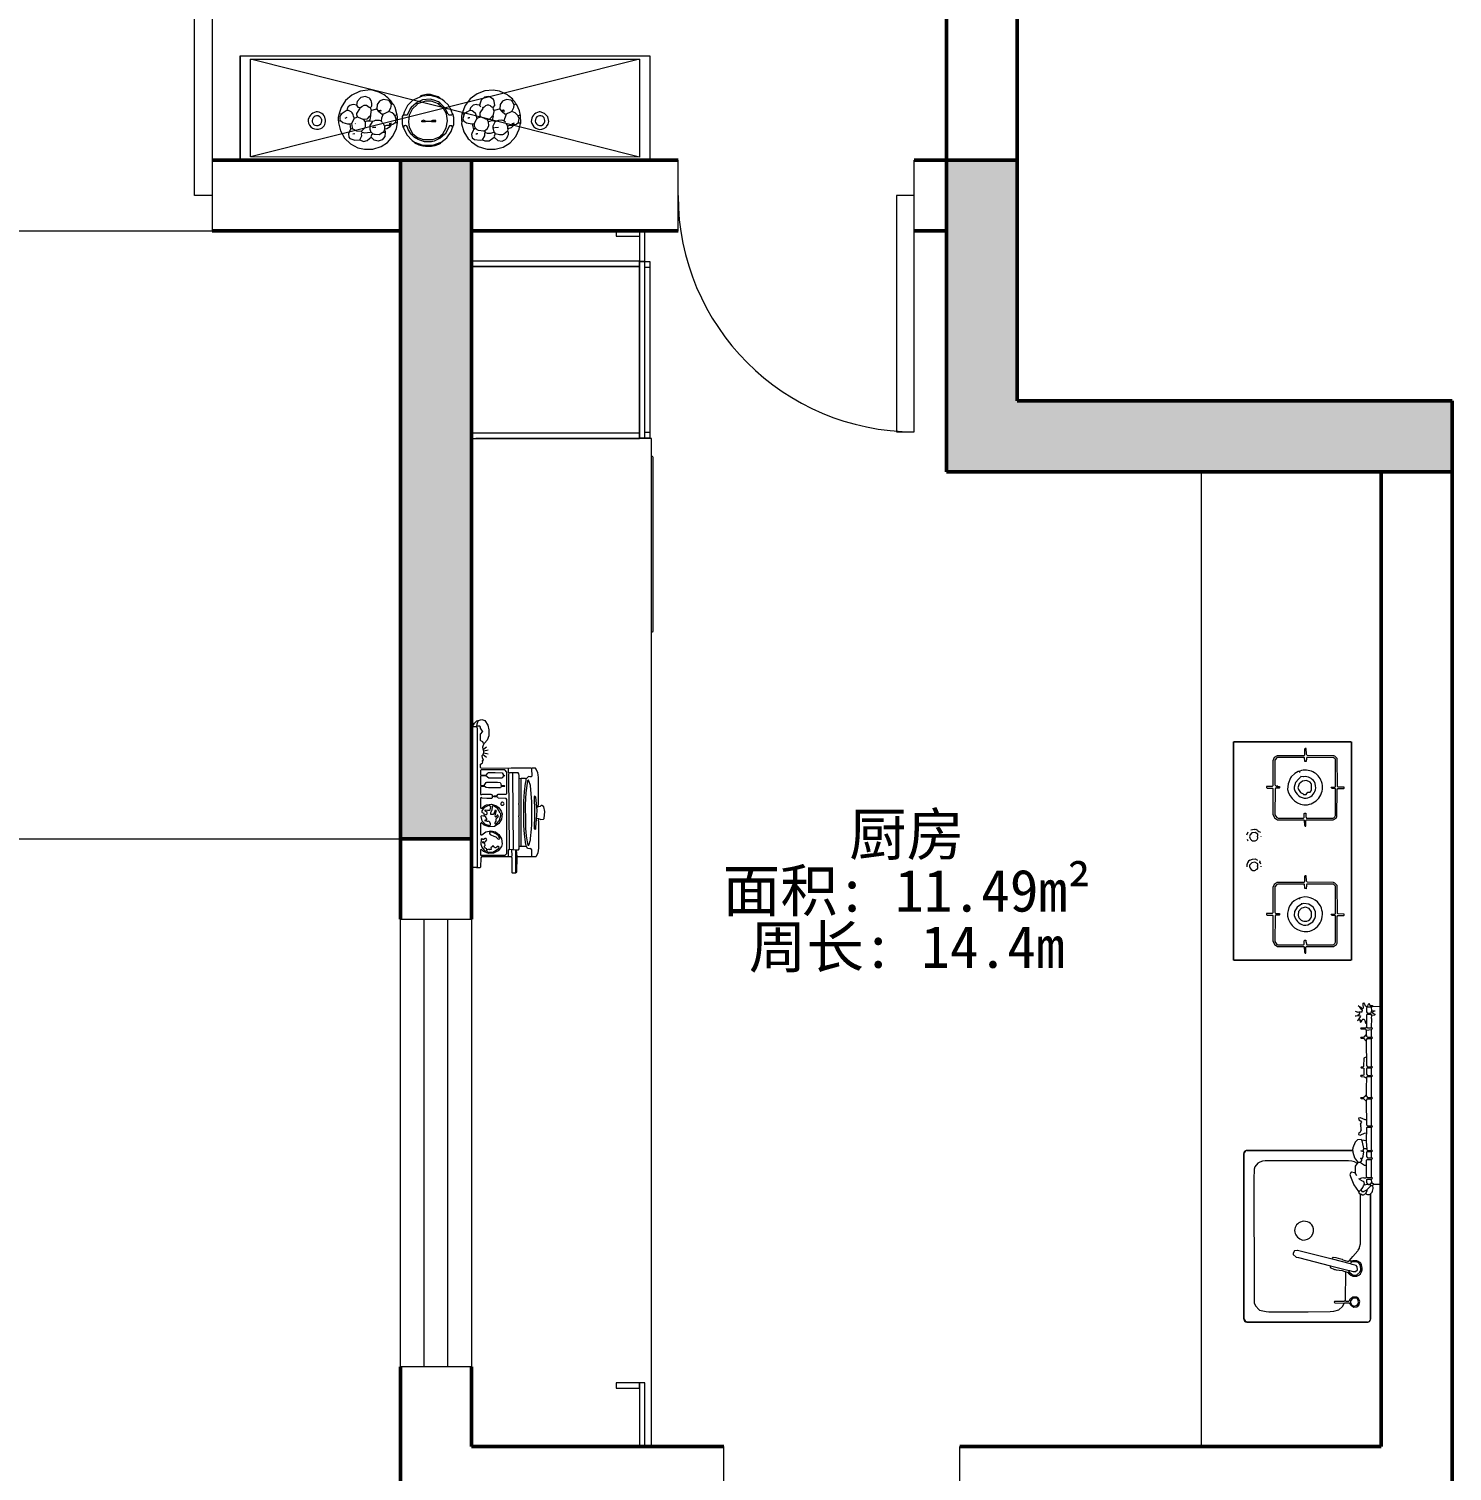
# Model space of a CAD drawing. Header units: millimetres. Extents: x 0 to 37800, y -37845 to -6163.
# Drawn here: x 21469 to 26292, y -31893 to -27007 of the extents above; entities that cross this region are included whole.
import ezdxf

# ---------------------------------------------------------------- set-up
doc = ezdxf.new("R2010")
doc.units = ezdxf.units.MM
doc.layers.get('0').update_dxf_attribs({"lineweight": 13})
for name, color, linetype, lineweight in [('BS-承重墙柱', 7, 'Continuous', 50), ('BS-非承重墙', 7, 'Continuous', 50), ('DS-定制五金', 2, 'Continuous', 13), ('DS-定制台面', 7, 'Continuous', 13), ('DS-定制柜体', 4, 'Continuous', 13), ('DS-定制柜门', 30, 'Continuous', 13), ('DS-活动家具', 4, 'Continuous', 13), ('DS-电器', 4, 'Continuous', 13), ('DS-门窗', 7, 'Continuous', 13), ('SH-文字标注', 2, 'Continuous', 13)]:
    doc.layers.add(name, color=color, linetype=linetype, lineweight=lineweight)
doc.styles.add('T_20_SimSun', font='', dxfattribs={"height": 178.571429})
doc.styles.get('T_20_SimSun').set_extended_font_data('SimSun')

# ---------------------------------------------------------------- blocks, each defined once
blk = doc.blocks.new('ARCHITECTURE_5a4c32e7952858a01887b74cb2ca0c8b_e5103680e34b4a39b375d9e4f5c3e317')
at = {"color": 8, "linetype": 'Continuous', "ltscale": 2}
blk.add_line((2859.2, -9483.2), (5930.3, -9483.2), dxfattribs=at)
blk = doc.blocks.new('ARCHITECTURE_fefefaa7ce6a8e5e530d966b959ce653_fce81f21a64b4aae9bd38bb45a847f5b')
at = {"color": 8, "linetype": 'Continuous', "ltscale": 2}
blk.add_line((5930.3, -9483.2), (5930.3, -7424.2), dxfattribs=at)
blk = doc.blocks.new('ARCHITECTURE_a55f705a756446045fc6c508dacda255_3809ea9f96374d3aa6e8ec40e298cb36')
at = {"color": 8, "linetype": 'Continuous', "ltscale": 2}
blk.add_line((5930.3, -7424.2), (2859.2, -7424.2), dxfattribs=at)
blk = doc.blocks.new('LEGEND_a47503b25fe2ddda7423464f90a7eff4_50c83b04176a406bb19fda2c028bee69')
at = {"color": 4, "linetype": 'Continuous', "ltscale": 2}
for p, q in [((482, 425), (48, 425)), ((48, 425), (48, 425)), ((482.4, 425), (482, 425))]:
    blk.add_line(p, q, dxfattribs=at)
blk = doc.blocks.new('LEGEND_c79a016374df565c6418f7e56706ce1d_8caa108b11e847beb8d346fb00496bea')
at = {"layer": 'DS-电器', "color": 143, "linetype": 'Continuous', "ltscale": 2}
for p, q in [((21, 25.8), (21, 22)), ((21, 22), (23, 20)), ((23, 20), (612, 20)), ((612, 20), (613.9, 21.2)), ((613.9, 21.2), (615, 22)), ((615, 22), (616, 23)), ((616, 23), (616, 25.8))]:
    blk.add_line(p, q, dxfattribs=at)
blk = doc.blocks.new('LEGEND_fc0f0b3e4699c9e443d03967a7052d8a_e56f754f1d7346feb9973a9c54f73c37')
at = {"layer": 'DS-活动家具', "color": 143, "linetype": 'Continuous', "ltscale": 2}
for p, q in [((29.2, 516), (624.2, 516)), ((29.2, 21), (29.2, 516)), ((624.2, 516), (624.2, 21)), ((624.2, 21), (624.2, 516)), ((44.2, 501), (609.2, 501)), ((44.2, 36), (44.2, 501)), ((44.2, 501), (609.2, 36)), ((44.2, 36), (609.2, 501)), ((609.2, 501), (609.2, 36)), ((624.2, 21), (29.2, 21)), ((609.2, 36), (44.2, 36))]:
    blk.add_line(p, q, dxfattribs=at)
blk = doc.blocks.new('LEGEND_0d24b11b490cd11dc4dd3ee3581b7c75_409a0c2f151b4e88ba899a8ef06aa0d8')
at = {"color": 4, "linetype": 'Continuous', "ltscale": 2, "flags": 128}
for points in [[(756, 20), (759, 21), (760, 22), (760, 416), (758, 418), (23, 418), (21, 416), (21, 22), (24, 20.5), (756, 20)], [(176, 132), (177.5, 134), (178, 152), (179, 153), (266, 153.5), (277.9, 158.7), (284.5, 169), (285, 258), (286, 259), (303, 259.5), (306.4, 262.4), (306, 264), (288, 264.5), (285, 266), (284.5, 357), (279.2, 366.5), (274.1, 369.3), (182, 370.5), (179, 372), (179, 393), (178, 394), (174, 394), (174, 373), (172, 371), (78, 369.5), (69.6, 361.8), (68.5, 359), (67.5, 269), (63, 266.5), (44, 266), (44, 262), (46, 260), (66, 260), (68, 258), (68.5, 168), (74.7, 157.7), (85, 153.5), (170, 153), (172, 151), (172, 132), (176, 132)], [(606, 132), (607.5, 134), (608, 152), (609, 153), (695, 153.5), (706.9, 158.5), (713.5, 169), (714, 258), (715, 259), (733, 259.5), (736.4, 262.4), (736, 264), (717, 264.5), (714, 266), (713.5, 358), (706.9, 367.2), (702, 369.5), (612, 370.5), (609, 372), (609, 393), (608, 394), (604, 394), (603.5, 373), (601.9, 371.3), (600.1, 370.7), (507, 369.5), (498.9, 362.2), (497.5, 358), (496.5, 269), (492, 266.5), (474, 266), (474, 262), (476, 260), (495, 260), (497, 258), (497.5, 168), (503.9, 157.7), (514, 153.5), (600, 153), (602, 151), (602, 132), (606, 132)], [(279, 171), (279, 257), (277, 259), (264, 259), (262, 261), (262, 264), (274, 264.5), (279, 267), (279, 356), (278, 359), (275, 362), (270, 364), (180, 364), (179, 363), (178.5, 352), (174.4, 349.8), (174, 350), (174, 362), (172, 364), (81, 364), (79.1, 362.8), (74, 357), (74, 357), (74, 268), (77, 266.5), (88, 266), (87.5, 261.2), (85, 260.5), (75, 260), (74, 259), (74, 169), (76, 165), (81.9, 160.8), (83, 160), (167, 160), (171.9, 165.3), (172, 168), (172, 176), (177, 176), (178, 175), (178, 162), (181, 160.5), (268, 160), (276.9, 166.4), (279, 171)], [(708, 170), (708, 257), (706, 259), (694, 259), (692, 261), (692, 264), (696.9, 264.4), (708, 268), (708, 356), (707, 359), (704, 362), (699, 364), (610, 364), (609, 363), (608.5, 352), (604.4, 349.8), (604, 350), (604, 362), (602, 364), (510, 364), (503, 357.1), (503, 357), (503, 268), (506, 266.5), (518, 266), (517.5, 261.2), (515, 260.5), (504, 260), (503, 259), (503, 170), (505, 165), (510.9, 160.8), (512, 160), (597, 160), (599.9, 161.3), (601.5, 163), (602, 176), (607, 176), (608, 175), (608, 162), (611, 160.5), (697, 160), (706.4, 166.9), (708, 170)], [(612, 297), (595, 297), (580.1, 288.8), (570.5, 274.8), (568.3, 257.9), (570, 250)], [(120.2, 244.1), (121, 243), (121.8, 238.9), (128, 227), (140, 215), (143.2, 213.2), (163.2, 204.4), (182, 203)], [(139, 258), (140, 257), (139, 248), (140.9, 246.8), (146, 241), (158.6, 229.5), (175, 224.9), (180, 225)], [(179, 238), (181.9, 239.3), (192.6, 245.9), (197, 255), (199, 257), (199, 266), (196.1, 268.2), (192, 271), (191, 273), (191, 275), (192, 276), (192, 279), (187.1, 282.2), (183, 284), (166, 284), (162.1, 281.8), (158, 279), (152.1, 266.4), (154, 252.6), (163, 242), (176.3, 237.9), (179, 238)], [(567, 250), (570, 250), (580.1, 235.4), (595.5, 226.6), (609, 225)], [(612, 284), (596, 284), (585.1, 276.1), (580.5, 263.6), (583.7, 250.6), (584.8, 248.9), (595.2, 239.9), (608, 238)], [(121, 243), (125, 243)], [(550, 242), (551, 243), (554, 243)], [(169, 168), (172, 168)], [(319, 79), (317, 90), (318, 91), (317, 96), (317.7, 97.1), (320, 101), (322, 103), (324, 106)], [(326, 105), (324, 106), (327, 111)], [(347.1, 102.3), (346, 103), (340, 101), (339, 102), (334, 102), (327.8, 93), (329.2, 82.2), (337.4, 75), (342, 74)], [(341, 113), (343, 113)], [(421, 76), (418.4, 84.1), (417, 94), (421, 101)], [(424, 110), (425, 109), (428, 109), (434, 112)], [(428, 107), (428, 109)], [(449, 102), (444, 102), (443, 101), (441, 101), (440, 102), (434, 102), (428.2, 92.6), (430, 81.8), (438.6, 74.8), (443, 74)], [(442, 113), (444, 113)], [(336, 65), (326, 70)]]:
    blk.add_lwpolyline(points, dxfattribs=at)
at = {"color": 4, "linetype": 'Continuous', "ltscale": 2}
for centre, radius, start, end in [((174.6, 262.9), 57.6, 108.97, 199.0325), ((177.6, 260.9), 38.7, 123.8791, 184.3078), ((175, 260.7), 59.7, 8.9633, 108.6356), ((176.1, 252), 45.7, 80.0861, 116.1741), ((173.3, 259.2), 39.3, 9.9946, 74.1838), ((603.6, 263), 57.5, 125.5583, 201.4157), ((604.1, 260.6), 59.8, 10.0077, 124.6563), ((603.8, 260.5), 37.4, 354.5768, 77.3075), ((170.4, 265.5), 41.6, 283.3685, 0.6883), ((172.2, 264.3), 62, 279.0625, 5.306), ((602.4, 263.4), 26, 282.4162, 10.2037), ((598.2, 267.8), 44.1, 284.1287, 345.8713), ((601.2, 264.4), 62.1, 279.0485, 6.1407), ((605.1, 261.1), 23.9, 16.7186, 73.2814), ((605.2, 261.1), 58.4, 199.1106, 275.7043), ((343.1, 89.3), 13.6, 341.5651, 72.8821), ((431.4, 79.7), 28.4, 25.6094, 51.7102), ((336.6, 95.3), 22, 284.2942, 332.0203), ((347.1, 83.9), 17.3, 282.8578, 300.7451), ((441.3, 88.9), 24.1, 212.4727, 276.4074), ((439, 91.5), 18, 282.7978, 1.4522)]:
    blk.add_arc(centre, radius, start, end, dxfattribs=at)
blk = doc.blocks.new('LEGEND_0dbbd8ccd1398a7ab55e947548582b63_9f254a7d08eb479c8327f83d516a2393')
at = {"layer": 'DS-活动家具', "color": 143, "linetype": 'Continuous', "ltscale": 2, "flags": 128}
for points in [[(75, 131), (75, 141), (75, 233), (71, 235.5), (40, 236), (38, 238), (38, 249), (39, 250), (39, 262), (40, 263), (82, 264), (95, 264), (96, 263), (351, 263), (352, 264), (365, 264), (366, 263), (418, 263), (424.4, 264.1), (426, 263), (435, 264), (438, 263), (482, 263), (483, 264), (512, 264), (520.9, 259.8), (526, 257), (533.8, 248.2), (535, 244), (538.6, 232.1), (535.7, 222.1), (519.6, 211.1), (504.1, 207.6), (483.5, 208.4), (469.1, 214.2), (459, 223.2), (458, 225), (445, 230), (439.7, 228.4), (439, 226)], [(39, 250), (42, 247), (510, 247), (511.9, 248.2), (514, 250)], [(435, 264), (435, 267)], [(458, 225), (458.2, 225.9), (460.1, 227.6), (462.9, 228.4), (467, 234.8), (467, 235), (468, 236), (489, 236), (498.2, 228.6), (500, 230), (509.2, 236), (512.9, 236.4), (516, 239), (516, 248), (515, 249), (514, 250), (514, 263)], [(535, 244), (523.1, 249.3), (516.6, 250.1), (515, 249)], [(369, 154), (369, 234), (367, 236), (352, 236), (351, 235), (351, 217), (358, 212), (360, 209), (359.5, 187), (358.5, 163), (353.2, 159.8), (352, 160), (349, 154), (348, 155), (348, 159), (341, 163), (341, 208), (348, 218), (348, 234), (346, 236), (317, 236), (316, 235), (316, 224), (318.9, 221.8), (325.9, 216.7), (326.6, 215), (327.1, 178.7), (326, 170), (318.8, 166.7), (317, 167), (316, 166), (315.5, 156), (314, 154), (313, 155), (313, 165), (311, 167), (310, 167), (308, 169), (308, 209), (309.4, 216.9), (313, 223), (313, 234), (311, 236), (286, 236), (285, 235), (285, 232), (287, 230), (287, 201), (285.8, 199.1), (284, 197), (274, 197), (272, 199), (272.5, 215), (273, 231), (274, 232), (275, 234), (273, 236), (240, 236), (239, 235), (239, 232), (247.2, 223.1), (250.8, 215.9), (252.9, 198.8), (247.2, 182.4), (241, 175), (236, 171), (228.9, 166.3), (220, 163), (202.4, 164.9), (187.4, 174.3), (177.9, 189.2), (175.9, 206.8), (181.7, 223.6), (190, 233), (190, 234), (188, 236), (150, 236), (149, 235), (149, 232), (159.7, 218.5), (163.2, 201.6), (158.8, 185), (150, 174), (135.7, 164.9), (118.8, 163.4), (109.9, 165.8), (95.5, 176.2), (87.1, 191.8), (86.3, 209.5), (93.3, 225.8), (100, 233), (100, 234), (98, 236), (81, 236), (80, 235), (80, 153), (86, 147), (269, 147), (272.5, 150), (273.5, 176), (275, 178), (277.5, 181), (278, 191), (280, 191), (281, 190), (281, 181), (286.2, 176.1), (286.5, 175), (287, 149), (289, 147), (347, 147), (348, 147.5), (361, 147), (369, 154)], [(91, 211), (91, 195), (92.4, 191.1), (92.8, 189.9), (103.1, 175.9), (107, 173), (110.6, 177), (108, 181), (105, 184), (105, 187), (107, 189), (109.1, 190.8), (112, 193), (112, 195), (110.2, 196.2), (105, 201), (100, 200), (98.5, 204.9), (101, 207), (98, 214)], [(104, 220), (105, 221), (108, 223), (111, 223), (113, 221), (119.8, 222), (122, 228), (126, 228), (127, 227), (124.9, 221.7), (127.8, 218.8), (132, 215), (137, 217.1), (137, 221), (133.8, 225.9), (133, 227), (134, 229), (136.8, 231.9), (135, 234), (117.7, 235.2), (107.9, 232.2), (97.1, 223.6), (95.4, 220.9), (95, 215), (101.6, 215.4), (104, 220)], [(149, 201), (145.2, 190.9), (142, 184), (135, 177), (135.7, 171.9), (138, 171)], [(186, 203), (191.9, 204.4), (195.6, 207.8), (194, 211), (194, 214), (195, 215), (196, 216), (195, 221), (199, 221), (200, 220), (200, 215), (204, 215), (206, 217), (208.9, 218.3), (213.9, 223.4), (214, 224), (212, 226), (213, 233), (211, 235), (196.2, 231.4), (185.3, 220.9), (181, 206.4), (181, 205), (183, 203), (186, 203)], [(218, 180), (217, 179), (212.6, 176.1), (209.9, 177.8), (209.1, 178.2), (202, 184), (199, 184), (198, 183), (191.8, 186.8), (190, 188), (187, 188), (186, 187), (186, 183), (198.6, 171.9), (214.9, 167.7), (220, 168), (222.9, 169.3), (238, 178.5), (247, 192), (247, 195), (245, 197), (232, 197.5), (223, 202), (219, 202), (218.9, 193), (221, 190), (234, 186), (232, 184), (230, 183), (227.1, 184.3), (214.1, 187.4), (211, 187), (210, 186), (210, 183), (212, 181), (215.1, 180.2), (217, 179)], [(230, 232), (226, 232), (225, 231), (224, 226), (217, 224), (217.6, 219.9), (218, 216), (220, 214), (225, 214), (229.1, 219.6), (229, 221), (233, 221), (234, 220), (232.6, 213.1), (232, 204), (239.7, 203), (244, 201), (248.3, 206.7), (247.4, 211.1), (239.9, 224.9), (230, 232)], [(373, 64), (374, 66), (374, 133), (373, 141), (374, 234), (375.9, 235.2), (377, 236), (388, 236), (391.2, 231.2), (391, 230), (395.6, 228.6), (397, 230), (400, 230), (402, 228), (402, 226), (409.9, 229.2), (417, 231), (419, 229), (419, 227), (423, 227), (425, 225)], [(410, 216), (419, 227)], [(422, 210), (425, 225), (432, 225), (437.4, 226.9), (439, 226)], [(435, 210), (432, 225)], [(439, 226), (447, 216)], [(75, 131), (71, 130.5), (22, 130), (21, 129), (21, 118), (24, 113), (75, 112), (98, 115)], [(21, 118), (24, 117), (95, 117), (98, 118)], [(75, 141), (77, 142), (98, 142), (100, 140), (100, 138), (102, 138.5), (355, 140), (358, 139), (360, 142), (373, 141)], [(359, 128), (355, 127.5), (102, 126), (100, 127), (98, 131), (79.5, 130), (75, 131)], [(204, 40), (197, 41), (196, 40), (104, 40), (88.1, 42.4), (76.3, 47.8), (75, 49), (75, 64), (75, 112)], [(75, 64), (75.9, 63.8), (77, 63), (99, 63), (103, 66), (102.3, 69.1), (102.5, 76.3), (103, 77), (105.9, 78.2), (110, 82), (110, 100), (110, 105)], [(100, 127), (98, 118), (98, 115), (99, 108), (102, 105), (209, 105), (210, 106), (213, 106), (214, 105), (251, 105), (252, 106), (255, 106), (256, 105), (350, 105), (354.9, 106.4), (358.5, 109), (359, 128), (359, 138), (358, 139)], [(98, 131), (100, 138)], [(347, 63), (345, 65), (345, 69), (346.6, 74), (344.1, 76.2), (338, 82), (338.2, 82.9), (339, 84), (339, 99), (338, 100), (110, 100)], [(338, 100), (339, 105)], [(110, 82), (112, 81), (114.1, 81.6), (116.9, 82.4), (141.9, 86.4), (164, 88.5), (183, 90), (263, 90), (294, 87.5), (323.9, 83.6), (331.9, 81.6), (338, 82)], [(261, 62), (316.1, 67.6), (331.9, 72.6), (334, 74), (334, 75), (332, 77), (327.9, 77.6), (324.1, 78.4), (291, 82.5), (252, 85), (193, 84.5), (171, 83.5), (146, 81.5), (119.1, 77.6), (114, 76), (114, 73), (129.4, 67.7), (130.9, 67.6), (136.9, 66.6), (168, 63.5), (184, 62.5), (261, 62)], [(232, 45), (276.9, 49.4), (280.3, 52.4), (279, 55), (228, 53), (218, 53.5), (169, 55), (168.2, 50.3), (170, 49), (174.9, 48.6), (215, 45.5), (232, 45)], [(244, 41), (249.9, 40.6), (251, 40), (343, 40), (352, 41.4), (358.9, 42.4), (371.5, 47.6), (374, 50), (374, 63), (373, 64), (347.5, 62.9), (347, 63)], [(205, 46), (204, 40), (201.2, 32.2), (201, 32), (202.1, 23.5), (204.9, 20.8), (227.5, 18.7), (243.9, 22.2), (245, 23), (248, 29), (248, 31), (245.4, 34.3), (244, 41), (242, 46)]]:
    blk.add_lwpolyline(points, dxfattribs=at)
at = {"layer": 'DS-活动家具', "color": 143, "linetype": 'Continuous', "ltscale": 2}
for centre, radius, start, end in [((96.8, 209.2), 6.03, 107.0028, 162.9972), ((119.7, 205.9), 39.4, 297.7589, 357.2987), ((154.9, 199.6), 6.03, 46.7012, 166.6973), ((256.5, 163.3), 7.68, 166.937, 251.1722), ((254.2, 161.3), 6.41, 25.2989, 144.3122), ((250, 165.2), 10, 293.2562, 353.004)]:
    blk.add_arc(centre, radius, start, end, dxfattribs=at)
blk = doc.blocks.new('LEGEND_148e5dd12aad11c61261cb3934a0a138_ed7282bb10664f7c9b89257ae8c6f3e9')
at = {"layer": 'DS-定制五金', "color": 4, "linetype": 'Continuous', "ltscale": 2}
for p, q in [((594, 447), (168.3, 447)), ((598, 445), (594, 447)), ((602, 441), (598, 445)), ((603, 438), (602, 441)), ((60, 392.9), (58.5, 384)), ((65.4, 400.7), (60, 392.9)), ((338, 413), (168.8, 413)), ((349.1, 410.3), (338, 413)), ((352.1, 409.3), (349.1, 410.3)), ((358.8, 405.8), (352.1, 409.3)), ((361.8, 403.8), (358.8, 405.8)), ((380.8, 387.8), (361.8, 403.8)), ((603, 30), (603, 438)), ((22, 387.7), (22, 27)), ((58.5, 384), (57, 373)), ((57, 373), (57, 91)), ((394, 376), (380.8, 387.8)), ((386.6, 338.1), (390.2, 350.9)), ((390.2, 350.9), (392, 353)), ((392, 353), (397, 369)), ((397, 373), (394, 376)), ((397, 369), (397, 373)), ((550, 352.8), (540, 358)), ((561.3, 339.7), (550, 352.8)), ((383, 321), (384.6, 330.1)), ((385, 319), (383, 321)), ((384.6, 330.1), (386.6, 338.1)), ((390, 318), (385, 319)), ((565.5, 323), (561.3, 339.7)), ((566.5, 311), (565.5, 323)), ((568, 236), (566.5, 311)), ((567.5, 104), (568, 236)), ((567.4, 94.5), (567.5, 104)), ((57, 91), (58.6, 81.9)), ((58.6, 81.9), (61.2, 73.1)), ((61.2, 73.1), (65, 66)), ((65, 66), (77.1, 56.6)), ((77.1, 56.6), (85, 54.5)), ((85, 54.5), (119, 53)), ((119, 53), (511, 53.5)), ((511, 53.5), (538, 54.5)), ((538, 54.5), (548, 59)), ((548, 59), (561.3, 71.4)), ((561.3, 71.4), (561.8, 72.1)), ((561.8, 72.1), (567.4, 94.5)), ((22, 27), (23.2, 25.1)), ((23.2, 25.1), (29.5, 19.6)), ((29.5, 19.6), (30, 19.5)), ((30, 19.5), (592, 19))]:
    blk.add_line(p, q, dxfattribs=at)
at = {"layer": 'DS-定制五金', "color": 4, "linetype": 'Continuous', "ltscale": 2, "flags": 128}
for points in [[(428, 375), (432, 373), (444, 388), (442.7, 401.1), (434.2, 411.2), (426.1, 414.4), (411.6, 413.6), (402, 408), (399.7, 402.1), (399, 401), (399, 386), (401.4, 380.8), (405, 380), (406, 379), (390.2, 318.9), (390, 318), (360.6, 200.1), (360, 199), (361.3, 190.2), (368.9, 185.5), (373.9, 186.2), (382.5, 195.3), (384.4, 203.9), (412, 312), (428, 375), (428.2, 375.9), (432, 389), (432, 396), (425.3, 402.8), (415.8, 402.5), (411.3, 398.9), (407.6, 385.1), (405, 380)], [(395.6, 401.1), (395, 400), (395, 387), (396.3, 384.1), (397, 380), (394, 376)], [(402, 408), (400, 409), (397.2, 405.9), (395.6, 401.1)], [(524, 403), (522, 405), (518, 400), (518.8, 386.9), (527, 376.6), (528, 376), (533, 374)], [(537.5, 327), (538.5, 356), (540, 358), (538, 360), (538, 375), (545, 381), (546, 383), (552.4, 391), (551.4, 401.2), (545.1, 407.2), (533.2, 410.5), (523, 407), (522, 405)], [(536, 379), (545, 384), (549, 392), (545.5, 401.8), (539, 406), (527.5, 405.1), (524, 403), (522, 400), (523, 386), (531, 379.6), (536, 379)], [(412, 312), (418, 311), (424.3, 325.5), (424.6, 328.1), (425.4, 330.9), (428.4, 350.9), (429.4, 354.9), (433, 363), (530, 361)], [(533, 374), (533, 365), (530, 361), (530, 360), (532, 359), (533, 358), (533, 325), (535, 324), (537.5, 327)]]:
    blk.add_lwpolyline(points, dxfattribs=at)
at = {"layer": 'DS-定制五金', "color": 4, "linetype": 'Continuous', "ltscale": 2}
for centre, major_axis, start_param, end_param in [((405.6, 408.8), (0, 5.57), 0.458889, 1.535823), ((421.7, 380.1), (0, 38.5), -0.113486, 0.504536), ((423.2, 393.9), (0, 24.6), 3.839268, 6.164437), ((446.5, 363.7), (0, 13.5), 0.588244, 1.626053), ((292.6, 223.7), (0, 31.1), 0.4498, 2.028264), ((292.1, 221.2), (0, 33.1), 4.583924, 6.687797), ((293, 221), (0, 30.4), 1.943361, 3.307363), ((287, 229.4), (0, 40), 3.420378, 4.395872), ((585.1, 36.9), (0, 19.2), 3.510324, 4.343658)]:
    blk.add_ellipse(centre, major_axis=major_axis, ratio=1, start_param=start_param, end_param=end_param, dxfattribs=at)
blk = doc.blocks.new('LEGEND_aa963ee6b3e38e74b67b09f9244d6695_7aafd87bbca949cc8a7405c59074cfdb')
at = {"color": 143, "linetype": 'Continuous', "ltscale": 2, "flags": 128}
for points in [[(143, 53), (143, 51), (157.8, 38.8), (161.2, 36.2), (188.2, 23.8), (208.9, 19.6), (237.4, 22), (264.1, 32.1), (287, 49.3), (304.2, 72.1), (314.5, 98.7), (315, 101), (315.2, 101.9), (317, 110), (317, 124), (316, 125), (316.4, 134.1), (308.7, 161.3), (293.8, 185.3), (291.2, 188.2), (283.2, 196.2), (260.2, 211.7), (233.8, 219.9), (230.1, 220.4), (202.2, 220.9), (175.2, 213.4), (151.5, 198.7), (132.9, 177.9), (120.9, 152.7), (117, 133), (116, 132), (116.9, 106.4), (117, 106), (120.4, 90.1), (129, 70), (131, 68), (138.1, 69.8), (139, 70)], [(347, 147), (349, 141), (357.5, 141.7), (362.1, 148.9), (362.2, 149.9), (367.2, 160.9), (369, 164), (372, 168), (374.2, 170.9), (389.7, 184.3), (391, 185), (409.6, 193.9), (417.9, 195.4), (441.3, 195.8), (463.4, 188.4), (469, 185), (472.2, 183.2), (477, 180), (487, 170), (489.8, 165.8), (496.7, 153.9), (500.3, 144.1), (505.9, 139.8), (510.9, 141.4), (512, 142), (513, 148), (501.6, 172), (483.6, 191.6), (476, 197), (476, 199), (461.1, 206.2), (448, 209), (439, 211), (418, 211), (406.1, 208.6), (393.1, 203.8), (386, 200), (386, 198)], [(476, 197), (447, 207), (415, 206.9), (413.1, 206.6), (388.9, 198.4), (386, 198), (366.1, 182.2), (352, 161.1), (347, 147)], [(447, 207), (448, 209)], [(591.9, 28.8), (596.9, 26.7), (614.1, 21.4), (626, 19), (658, 23.3), (661.9, 24.4), (687.6, 36.4), (709, 55.2), (724.3, 79.1), (731, 99), (731.2, 99.9), (734, 113), (734, 123), (733, 124), (733.4, 131.1), (726.3, 158.9), (712.2, 183.2), (692, 202.7), (667.1, 215.8), (645, 221), (616.2, 220.3), (588.7, 211.7), (567, 198), (548.5, 176.6), (536.8, 150.9), (533, 131), (533.1, 109), (534, 105), (541.3, 78.7), (545.8, 69.9), (548, 67), (551.1, 67.6), (555, 68)], [(38.1, 150.8), (30, 146), (28.8, 144.1), (23, 136), (21, 126), (24.6, 110.7), (35.2, 99.1), (50, 94), (54, 94)], [(117, 133), (118, 132), (125, 132), (130.9, 136.2), (132.1, 136.8), (138, 138), (148, 147.9), (160, 151)], [(239, 160), (236, 163), (236, 164), (235.1, 164.2), (230, 166), (218, 166), (206, 163), (203, 168), (205.5, 176.9), (205, 179), (206, 181), (205.2, 181.2), (193.1, 191.2), (179.4, 193), (168, 188), (163.2, 182.9), (159.4, 174.9), (158, 171), (158, 163), (160, 161), (162, 161), (168, 165), (173.1, 169.7), (174.9, 170.3), (178, 172), (188, 172), (203, 168)], [(161, 142), (161, 150), (160, 151), (161, 161)], [(191, 147), (204, 148)], [(203, 127), (203.3, 128.9), (205, 131), (210.9, 141.9), (211, 148), (207, 163)], [(206, 181), (210, 184), (223, 194), (236, 194), (243.9, 189.7), (245, 189), (237.9, 175.5), (237.2, 166.9)], [(206, 148), (211, 148)], [(211, 124), (218.9, 125.4), (225, 128), (226, 128), (224.9, 141.6), (231.4, 153.6), (233, 155)], [(233, 155), (239, 160), (241.9, 159.6), (258.5, 157.4), (263.8, 154.8), (267, 152), (271.1, 152.6), (275, 153), (277.2, 156.9), (281.4, 166.9), (283, 171), (280.6, 181.8), (272.2, 188.2), (252.9, 190.4), (245, 189)], [(237.2, 166.9), (236, 164)], [(268, 152), (270.6, 147.7), (272.6, 142), (273, 133), (267, 121), (266, 120), (264, 116)], [(347, 147), (346, 147), (344.4, 141.9), (343, 137), (343, 113), (346, 100), (347, 100), (354.2, 82.2), (355.8, 79.8), (361, 71), (375, 57), (382.2, 52.2), (396.1, 46.2), (400, 44)], [(395, 182), (395, 181), (387.1, 174.8), (386, 174), (380, 169), (368.4, 148.3), (364.2, 124.8), (364.6, 116.9), (367.8, 99.9), (378, 82), (395, 67), (395, 66), (418.9, 57.7), (420, 57), (439, 57), (465, 66), (470, 64), (487, 79.2), (491, 85)], [(395, 182), (398.1, 182.6), (415, 189), (445, 189), (454.1, 185.3), (464, 182), (469, 184), (469, 185)], [(465, 66), (467, 69), (483.6, 84.8), (493.8, 105.4), (496.5, 128.2), (496.4, 129.1), (493.3, 146.1), (482, 167), (464, 182)], [(517.4, 111.9), (518, 113), (518, 134), (516.6, 139.9), (514.1, 147.2), (513, 148)], [(581, 163), (575, 164), (576.5, 177.8), (585.2, 188.7), (598.4, 193.1), (611.8, 189.8)], [(582, 133), (577, 142), (577, 150), (576, 151), (578, 157), (577, 157), (575.4, 161.1), (575, 164)], [(578, 157), (581, 163), (582.9, 164.2), (594.9, 171.5), (608.9, 171.3), (610.9, 170.6), (617, 168), (622.1, 163.2), (626.1, 163.6), (644.2, 165.8), (653, 164), (655, 160)], [(584, 130), (589, 125), (589, 124), (594.1, 123.3), (608.5, 123.2), (613.9, 125.3), (619, 127), (619, 129), (620, 130), (627.3, 140), (627.2, 152.4), (625.6, 155.9), (623, 163)], [(607, 147), (617, 147), (618, 148)], [(611.8, 189.8), (622, 180), (620.6, 170.4), (617, 168)], [(692, 153), (699, 169), (698.3, 180.2), (695, 185), (677.4, 190.6), (661, 189), (648.7, 194.2), (635.7, 191.7), (628, 185), (622, 180)], [(655, 160), (654, 158), (644, 148.5), (642, 144), (642, 130), (643, 128)], [(661, 189), (660, 187), (654.5, 175.3), (654.6, 169), (653, 164)], [(686.3, 149.1), (686, 151), (683.9, 151.8), (671.5, 158.4), (671, 158.5), (655, 160)], [(678, 168), (684, 170)], [(686, 151), (692, 153)], [(695, 135), (692.9, 134.2), (689, 133), (687.1, 147.5), (686.3, 149.1)], [(733, 124), (728, 123), (726, 123), (717.8, 129.8), (702.2, 134.7), (697.9, 134.6), (695, 135), (692, 153)], [(124, 132), (123.2, 128.9), (121.6, 115.9), (124.8, 107.9), (125, 107), (135.3, 96.5), (146, 93), (152.9, 95.4), (160.9, 99.2), (164.1, 101.7), (166, 102), (167, 105), (173, 124)], [(137, 133), (139, 132), (141, 134), (142, 135)], [(138, 138), (142, 135), (143, 135), (145, 135), (146, 136)], [(184, 88), (184, 89), (180, 93), (179, 93), (169.9, 100.9), (166, 102)], [(168, 129), (173, 124), (180, 122), (191.9, 123.4), (200.1, 126.6), (203, 127), (211, 124)], [(212, 124), (211.2, 121.9), (208.8, 108.5), (209, 107), (205.6, 92.7), (206, 89), (207.8, 85.8), (209, 79), (204, 72.2), (204, 72), (205.7, 57), (208.2, 52.1), (219.6, 43.2), (224.9, 41.7), (239.3, 44.2), (250.3, 53.8), (254.8, 67.7), (254.8, 70.1), (255, 71)], [(209, 107), (209.9, 107.2), (214, 111), (214.8, 112.1), (223.2, 119.2), (230, 120), (234.2, 118.2), (248.9, 112.3), (252, 112), (261.9, 115.4), (264, 116), (269.7, 98), (269.8, 97.8), (280.1, 90.2), (287, 89)], [(230, 120), (226, 128)], [(239, 77), (240, 78), (243, 79), (244, 82), (255, 97), (255, 105), (252, 112)], [(316, 125), (309, 124), (306.2, 126.2), (299.8, 130.8), (281.7, 135), (279, 135), (273, 133)], [(287, 89), (290.9, 90.4), (299, 95), (306, 101), (308, 102), (309.2, 104.9), (312, 117), (310, 124)], [(347, 100), (349, 105), (358, 105), (361.3, 101.1), (373, 79.6), (389.1, 64.2), (390, 64), (395, 66)], [(399, 42), (400, 44), (409, 41), (422, 38), (449.9, 40.7), (475.9, 51.1), (480.9, 54.2), (499.1, 72.3), (510.8, 95), (513, 103)], [(438, 125), (419, 125), (418, 126), (404, 126), (404, 123), (415.3, 123.1), (419, 125)], [(453, 125), (452, 125), (451, 126), (439, 126), (438, 125), (445.8, 121.8), (452, 125)], [(491, 85), (492, 86), (501, 105), (511, 105), (513, 103), (517.4, 110.1), (517.4, 111.9)], [(533, 131), (541, 131.4), (547.1, 135.8), (554, 138), (559, 136), (560, 135), (562, 135)], [(563, 93), (566.1, 94.6), (568.9, 95.4), (578, 100), (583, 102), (583.3, 103.9), (587.6, 115), (589, 124)], [(591, 88), (589, 90), (592.1, 91.6), (596, 93), (584.9, 101.4), (583, 102)], [(619, 127), (625.1, 125.3), (637.9, 125.5), (643, 128), (644.2, 125.1)], [(625.6, 50.8), (626, 49), (628, 47), (639.1, 42.3), (642, 41), (656.9, 44.8), (660.1, 46.8), (669.6, 58.8), (672, 71), (667.1, 77.9), (660.9, 78.8), (660, 79), (658.1, 78.7), (654, 75), (646.1, 70.6), (638.1, 71.3), (628.8, 77.8), (626, 79), (622.4, 88.5), (622, 89), (623, 92), (624.2, 105.3), (625, 107), (627.3, 120.5), (628.8, 123.1), (629, 124)], [(625, 107), (629, 110), (636.9, 118.2), (647, 120)], [(644.2, 125.1), (647, 120), (649.1, 119.2), (665.2, 112.5), (669, 112), (677.9, 115.3), (680, 116), (689, 133)], [(660, 79), (660.4, 81.9), (662.1, 83.7), (672, 99), (672, 103), (669.4, 109.1), (669, 112)], [(675, 133), (677, 134)], [(704, 89), (706.9, 90.3), (721, 98.9), (723, 101), (725, 104), (729, 111), (729, 119), (727, 123)], [(705, 113), (712, 116)], [(731, 99), (723, 101)], [(147, 55), (147, 56), (145, 57), (139, 70), (140.7, 80.1), (144, 87), (146, 91), (146, 93)], [(147, 55), (150.1, 54.3), (164.2, 51.9), (177.5, 57.2), (185.9, 68.8), (187, 83), (186, 85), (186, 86), (184, 88), (176, 87)], [(176, 87), (173, 90), (173, 91)], [(186, 85), (189, 85), (201.1, 87.6), (206, 89)], [(247, 78), (243, 79)], [(251, 77), (255, 73), (255, 71), (263.9, 69.6), (265, 69), (271.1, 69.6), (276.9, 71.3), (285.9, 80.4), (288, 88), (287, 89)], [(390, 64), (390, 63), (394.9, 59.8), (410.1, 53.4), (423, 50), (448.1, 53), (468.1, 61.8), (470, 64)], [(563, 55), (555, 68), (557.4, 80.9), (561.2, 88.9), (563, 93)], [(559, 53), (563, 55), (567.1, 54.3), (581.4, 52.2), (594.6, 57.9), (602.6, 69.1), (603.4, 83.5), (603, 85), (600, 89), (591, 88)], [(600, 89), (600, 90), (597, 93), (596, 93)], [(603, 85), (604, 86), (606, 85), (617.1, 87.6), (622, 89)], [(672, 71), (682, 69), (688.1, 69.6), (694.1, 71.8), (700, 77), (701, 78), (705, 87), (704, 89)], [(408, 39), (409, 41)], [(421, 36), (422, 35), (435, 35), (450.9, 38.4), (453.9, 39.3), (456, 42)], [(421, 36), (422, 38)]]:
    blk.add_lwpolyline(points, dxfattribs=at)
at = {"color": 143, "linetype": 'Continuous', "ltscale": 2}
for centre, radius, start, end in [((50.2, 123), 30.3, 5.8589, 113.5129), ((259.9, 180.3), 12.3, 275.2079, 311.1893), ((248.7, 137.7), 30.4, 354.8672, 30.1904), ((398.5, 190.9), 9.58, 218.006, 248.2542), ((576.3, 125.4), 25.6, 90.6076, 150.5509), ((805.6, 124.6), 29, 115.4823, 195.3889), ((805.1, 122.2), 31, 5.2519, 112.7028), ((56.6, 123.8), 21.9, 158.4687, 206.6493), ((50.8, 123.5), 16.8, 60.5635, 150.2007), ((52.1, 126.8), 19.8, 220.2404, 269.7258), ((50.1, 123.8), 16.9, 276.2807, 58.079), ((47.6, 126.2), 32.8, 281.3247, 359.7979), ((117.8, 131.9), 25.9, 268.167, 286.083), ((149.5, 135), 6.52, 122.3353, 180.249), ((149.1, 186.8), 46.3, 266.2399, 284.9176), ((183, 147.3), 22.6, 193.5182, 212.879), ((289.2, 123.1), 9.21, 262.6549, 309.2359), ((315, 126.3), 25.3, 253.8408, 269.899), ((534.8, 130.9), 25.9, 268.167, 286.083), ((567.6, 120.6), 29.4, 159.3719, 209.7759), ((566.8, 122.6), 29.8, 213.7532, 262.7278), ((548.3, 151), 19.9, 286.8374, 306.2927), ((566.1, 133.8), 7.4, 114.1276, 162.6237), ((565.4, 185.3), 44.8, 266.9514, 284.9761), ((688.4, 116.4), 8.41, 183.0664, 211.139), ((712, 114.7), 30.9, 184.8466, 215.2681), ((807.1, 124.4), 30.4, 194.1375, 273.5743), ((806.1, 123.6), 16.8, 48.6981, 196.0971), ((806.6, 124.5), 17.5, 198.237, 271.3278), ((805.2, 124), 17.1, 275.9586, 45.7302), ((802.2, 127.2), 33.9, 281.6251, 356.2652), ((162.9, 79.1), 32.9, 199.8143, 232.6933), ((149.1, 45.8), 9.4, 102.8043, 130.3258), ((173.8, 99), 7.96, 241.6563, 311.0241), ((203, 58.4), 21.4, 42.1392, 73.7461), ((226.8, 85.2), 14.7, 237.5943, 326.0106), ((401.6, 60.2), 18.3, 217.497, 261.9901), ((586.3, 83.1), 40.6, 203.3145, 227.7609), ((625.6, 109.1), 87.1, 220.0971, 247.2293), ((631, 69.1), 11.1, 117.0773, 175.5426), ((650.2, 68.4), 30.3, 176.9627, 215.5577), ((703.2, 110.2), 21.2, 218.9528, 272.0822), ((408.4, 55.1), 16.1, 234.4007, 268.7294), ((422.4, 71.8), 35.8, 246.2692, 267.7416)]:
    blk.add_arc(centre, radius, start, end, dxfattribs=at)
blk = doc.blocks.new('LEGEND_25a57deb153a0b47b0cf170918f33fe6_780dd80279f84cd4a8e776cb1b23c00c')
at = {"layer": 'DS-活动家具', "color": 143, "linetype": 'Continuous', "ltscale": 2, "flags": 128}
for points in [[(68, 125), (67.1, 124.8), (35, 123), (34, 98), (31.2, 94.6), (32, 93)], [(34, 98), (36, 92), (36, 78), (36, 77), (38, 75), (52, 75), (55, 78), (56, 79), (56, 90), (55, 91), (47.9, 92.8), (47, 93), (36, 92)], [(47, 93), (49, 100), (49, 104)], [(49, 100), (50, 100), (52, 98), (52, 96), (55, 96), (56, 97), (60, 103), (62, 103), (63, 102), (64, 93), (61, 91), (61, 77), (63, 75), (103, 75), (106, 79)], [(635, 100), (635, 121), (632, 124), (601, 124)], [(654, 57), (646.8, 62.8), (640.9, 65.7), (637, 68), (635, 79), (635, 81), (634, 90), (630.1, 92.2), (629, 93), (635, 100)], [(661.8, 93.8), (659.1, 95.2), (650, 98), (638, 97), (635, 100)], [(635, 81), (636, 82), (637.4, 87.9), (640, 90), (640, 97)], [(33, 64), (23, 64), (21, 66), (22.9, 67.2), (31.2, 70.4), (34, 77)], [(32, 93), (32, 88), (25.3, 85), (25, 85), (24, 84), (27, 81), (32.1, 78.2), (34, 77), (36, 78)], [(52.4, 47.9), (53, 50), (52, 51), (52, 55), (52.2, 60.5), (46.8, 61.7), (45, 60), (36, 53), (32, 48)], [(64, 47), (62, 48), (58.5, 52.6), (53.2, 50.4), (53, 50)], [(104, 92), (75, 93), (74, 92), (64, 93)], [(66, 38), (65.3, 41.1), (64, 47), (66, 55), (69.1, 54.2), (79, 48), (81.8, 45.4), (83, 46)], [(79, 48), (79, 54), (80, 55), (83, 55), (84, 54), (87, 54), (85.7, 58.1), (84.2, 58.2), (79, 61), (77, 63), (77, 68), (81.1, 69.6), (89.4, 71.6), (92, 75)], [(103, 75), (106, 73), (107, 72), (107, 56), (108, 55), (109.5, 57), (110, 72), (112.9, 73.3), (114, 74), (112, 92), (108.1, 95.6), (104, 92.3), (104, 92)], [(106, 79), (106, 90), (104, 92)], [(544, 92), (526, 92), (522.7, 95.6), (519, 92.4), (519, 92), (443, 92), (439.7, 95.6), (436, 92.4), (436, 92), (348, 92), (344.1, 95.6), (340, 92.3), (340, 92), (272, 92), (268.7, 95.6), (265, 92.4), (265, 92), (243, 92), (239.7, 95.6), (236, 92.4), (236, 92), (143, 92), (139.7, 95.6), (136, 92.4), (136, 92), (112, 92)], [(114, 74), (129, 74), (133.9, 75.4), (138, 79), (138, 90), (136, 92)], [(129, 74), (134, 70), (134, 69), (139, 65), (139, 56), (140, 55), (141.6, 57), (142.4, 66), (149, 72), (151, 74)], [(143, 92), (143, 77), (145, 75), (151, 74), (234, 75.5), (238, 79), (238, 90), (236, 92)], [(209, 67), (236, 65.5), (239, 64), (239, 57), (240, 56), (241, 57), (243, 66), (265, 66), (267, 65), (268, 64), (268, 56), (269, 55), (271, 57), (272, 69), (274.6, 72.1), (275, 75)], [(243, 92), (243, 77), (245, 75), (263, 75), (267, 79), (267, 90), (265, 92)], [(272, 92), (272, 77), (274, 75), (310, 74.5), (333, 74), (337.9, 75.4), (342, 79), (342, 90), (340, 92)], [(333, 74), (338, 70), (338, 69), (341, 66), (342, 66), (343, 65), (343, 56), (344, 55), (345.6, 57), (346.4, 66), (354, 74)], [(348, 92), (348, 77), (350, 75), (354, 74), (434, 75.5), (438, 79), (438, 90), (436, 92)], [(417, 75), (418, 71), (410.8, 55.1), (410.6, 54.1), (411.3, 49), (416.4, 49.2), (417, 50), (421, 55), (425, 58.6), (429, 56), (431, 54), (432.9, 55.2), (434, 56), (436, 56), (437, 55), (440, 55), (441, 56), (444, 56), (449.9, 56.1), (450.9, 57.2), (452, 58), (459.8, 53.4), (461.5, 49.7), (467.5, 49), (469.9, 54.5), (468.7, 56.9), (462.7, 69.2), (462, 75)], [(443, 92), (443, 77), (445, 75), (488, 74), (490, 74), (518, 76), (520, 78), (521, 79), (521, 90), (519, 92)], [(562, 55), (554.8, 59.8), (550.4, 60), (549.6, 57.1), (549, 56), (548, 55), (547, 56), (547, 62), (540, 64.6), (526, 66), (524, 57), (523, 56), (522, 57), (522, 64), (514, 67), (493.1, 61.7), (486, 60), (484, 57), (485, 45)], [(489, 74), (487.8, 68.1), (487.2, 66.9), (486, 60)], [(526, 92), (526, 77), (528, 75), (542, 75), (546, 79), (546, 90), (544, 92)], [(611, 76), (609, 75), (554, 75), (552, 77), (552, 92), (548.1, 95.6), (544, 92.3), (544, 92)], [(629, 93), (619, 92), (615.1, 95.6), (611, 92.3), (611, 92), (552, 92)], [(572, 75), (571.6, 69.1), (564.8, 59.1), (562, 55), (562, 46), (573.8, 38), (588, 37.4), (590, 38), (596, 38), (598, 37), (606, 42)], [(598, 37), (597.2, 34.9), (594.8, 24.9), (595, 24), (602.9, 19.9), (609.1, 21.7), (637.4, 32.8), (660, 49), (666.3, 51.3), (667.4, 55.9), (671, 61), (671, 65), (667, 73), (657, 78)], [(613, 79), (613, 90), (611, 92)], [(614, 67), (614, 73), (611, 75), (611, 76), (613, 79)], [(616, 49), (617, 51), (613.3, 60.1), (613.1, 66), (614, 67)], [(617, 51), (619, 53), (623.6, 61.1), (625, 65), (634.8, 67.5), (634.9, 67.4), (637, 68)], [(619, 92), (619, 77), (621, 75), (630, 75), (632, 77), (635, 79)], [(658.8, 67.9), (654, 77), (641, 90), (640, 90)], [(657, 78), (655, 78), (654, 77)], [(660, 49), (660, 51), (654, 56), (654, 57), (660, 60.2), (659.6, 67), (658.8, 67.9)], [(485, 45), (492.8, 37.8), (512.2, 30.2), (515.9, 29.6), (517, 29), (527.1, 29.6), (546.6, 35.5), (560.1, 45.7), (562, 46)]]:
    blk.add_lwpolyline(points, dxfattribs=at)
at = {"layer": 'DS-活动家具', "color": 143, "linetype": 'Continuous', "ltscale": 2}
for centre, radius, start, end in [((36.4, 61), 4.58, 0.4759, 138.412), ((47.2, 51.6), 11.3, 123.2116, 172.7776), ((219.9, 77.4), 15.1, 189.2863, 223.8438), ((505, 71), 9.81, 335.9387, 24.0613), ((657.7, 81.7), 12.8, 317.0129, 71.0076), ((39.4, 45.9), 13.2, 323.4094, 9.1236)]:
    blk.add_arc(centre, radius, start, end, dxfattribs=at)
blk = doc.blocks.new('DOOR_fe666eb674ab0266c8696a54e7170e8c_334252ecdb8946e3a80adb66b6086969')
at = {"layer": 'DS-门窗', "color": 60, "linetype": 'Continuous', "ltscale": 2}
for p, q in [((6870.508, -7424.199), (6870.508, -7184.199)), ((7670.508, -7424.199), (7670.508, -7184.199)), ((7670.508, -7304.199), (7610.508, -7304.199)), ((7610.508, -7304.199), (7610.508, -8104.199)), ((7670.508, -8104.199), (7670.508, -7304.199)), ((7610.508, -8104.199), (7670.508, -8104.199))]:
    blk.add_line(p, q, dxfattribs=at)
blk.add_arc((7670.508, -7304.199), 800, 180, 270, dxfattribs=at)
blk = doc.blocks.new('LEGEND_0f5beb10e9c7b33317fd26ae4acc1808_48b697a62f38430e9427f5461db25649')
at = {"layer": 'DS-门窗', "color": 60, "linetype": 'Continuous', "ltscale": 2}
for p, q in [((0, 240), (0, 0)), ((800, 240), (800, 0))]:
    blk.add_line(p, q, dxfattribs=at)
at = {"layer": 'DS-门窗', "color": 60, "linetype": 'Continuous', "ltscale": 2, "flags": 128}
blk.add_lwpolyline([(0, 120), (0, 920), (60, 920), (60, 120), (0, 120)], dxfattribs=at)
at = {"layer": 'DS-门窗', "color": 60, "linetype": 'Continuous', "ltscale": 2}
blk.add_arc((0, 120), 800, 0, 90, dxfattribs=at)
blk = doc.blocks.new('DOOR_25f0cc6a953a29e9a150fbce71c52bfe_d4479f24831547cb8b905e0ead243676')
at = {"layer": 'DS-门窗', "color": 60, "linetype": 'Continuous', "ltscale": 2}
for p, q in [((5231.504, -7304.199), (5231.504, -5804.199)), ((5231.504, -5804.199), (5291.504, -5804.199)), ((5291.504, -5804.199), (5291.504, -7304.199)), ((3791.504, -7184.199), (3791.504, -7424.199)), ((5291.504, -7184.199), (5291.504, -7424.199)), ((5291.504, -7304.199), (5231.504, -7304.199))]:
    blk.add_line(p, q, dxfattribs=at)
blk.add_arc((5291.504, -7304.199), 1500, 90, 180, dxfattribs=at)
blk = doc.blocks.new('WINDOW_fce11bb0de0c51c0ffbd5ee2c79fae5a_a7021f4088a341fcb92faed88eb36f3a')
at = {"layer": 'DS-门窗', "color": 60, "linetype": 'Continuous', "ltscale": 2}
for p, q in [((5930.3, -11272.2), (5930.3, -9755.3)), ((5930.3, -9755.3), (6170.3, -9755.3)), ((6010.3, -11272.2), (6010.3, -9755.3)), ((6090.3, -11272.2), (6090.3, -9755.3)), ((6170.3, -9755.3), (6170.3, -11272.2)), ((6170.3, -11272.2), (5930.3, -11272.2))]:
    blk.add_line(p, q, dxfattribs=at)

msp = doc.modelspace()

# ---------------------------------------------------------------- hatches: boundary and pattern name
at = {"layer": 'BS-承重墙柱'}
for points in [[(22968.8, -29750.5), (22968.8, -27451.5), (22728.8, -27451.5), (22728.8, -29750.5)], [(24578.4, -27451.5), (24578.4, -28267), (24818.4, -28267), (24818.4, -27451.5)], [(24578.4, -28267), (24578.4, -28507), (26292, -28507), (26292, -28267)]]:
    msp.add_hatch(color=8, dxfattribs=at).paths.add_polyline_path(points, flags=0)

# ---------------------------------------------------------------- linework, layer by layer
at = {"layer": 'BS-承重墙柱', "color": 7, "linetype": 'Continuous', "ltscale": 2}
for p, q in [((22728.8, -27451.5), (22728.8, -27691.5)), ((22968.8, -27451.5), (22728.8, -27451.5)), ((22968.8, -27691.5), (22968.8, -27451.5)), ((24578.4, -27451.5), (24578.4, -27691.5)), ((24818.4, -27451.5), (24578.4, -27451.5)), ((24818.4, -28267), (24818.4, -27451.5)), ((22728.8, -27691.5), (22728.8, -29750.5)), ((22968.8, -29750.5), (22968.8, -27691.5)), ((24578.4, -27691.5), (24578.4, -28267)), ((24578.4, -28267), (24578.4, -28507)), ((26292, -28267), (24818.4, -28267)), ((26292, -28507), (26292, -28267)), ((24578.4, -28507), (26052, -28507)), ((26052, -28507), (26292, -28507)), ((22728.8, -29750.5), (22968.8, -29750.5))]:
    msp.add_line(p, q, dxfattribs=at)
at = {"layer": 'BS-非承重墙', "color": 7, "linetype": 'Continuous', "ltscale": 2}
for p, q in [((24578.4, -25439.7), (24578.4, -27451.5)), ((24818.4, -27451.5), (24818.4, -25439.7)), ((22728.8, -27451.5), (22090, -27451.5)), ((23669, -27451.5), (22968.8, -27451.5)), ((24578.4, -27451.5), (24469, -27451.5)), ((22090, -27691.5), (22728.8, -27691.5)), ((22968.8, -27691.5), (23669, -27691.5)), ((24469, -27691.5), (24578.4, -27691.5)), ((26052, -28507), (26052, -31809.5)), ((26292, -31929.5), (26292, -28507)), ((22728.8, -29750.5), (22728.8, -30022.6)), ((22968.8, -30022.6), (22968.8, -29750.5)), ((22728.8, -31539.5), (22728.8, -31809.5)), ((22968.8, -31809.5), (22968.8, -31539.5)), ((22728.8, -31809.5), (22728.8, -32049.5)), ((23823.8, -31809.5), (22968.8, -31809.5)), ((26052, -31809.5), (24623.8, -31809.5))]:
    msp.add_line(p, q, dxfattribs=at)
at = {"layer": 'DS-定制台面', "color": 4, "linetype": 'Continuous', "ltscale": 2}
for p, q in [((23538.8, -27691.5), (23538.8, -28394.3)), ((23550.3, -27795.8), (23550.3, -27794.3)), ((23552.3, -27795.8), (23552.3, -27794.3)), ((23558.8, -28394.3), (22983.8, -28394.3)), ((23550.3, -28394.3), (23550.3, -28392.8)), ((23552.3, -28394.3), (23552.3, -28392.8)), ((23576.8, -28394.3), (23558.8, -28394.3)), ((23578.8, -28394.3), (23576.8, -28394.3)), ((23578.8, -31809.3), (23578.8, -28394.3)), ((25444, -28507.2), (25442, -28507.2)), ((25442, -28507.2), (25442, -31809.2)), ((25462, -28507.2), (25444, -28507.2)), ((26052, -28507.2), (25462, -28507.2)), ((25468.5, -28507.2), (25468.5, -28507.2)), ((25470.5, -28507.2), (25470.5, -28507.2)), ((25550.6, -30162.2), (25550.6, -29422.2)), ((25550.6, -29422.2), (25950.6, -29422.2)), ((25950.6, -29422.2), (25950.6, -30162.2)), ((25950.6, -30162.2), (25550.6, -30162.2)), ((25586, -31378.6), (25586, -30816.9)), ((25596, -30806.9), (25955.8, -30806.9)), ((26015.2, -30953.4), (26015.2, -31378.6)), ((26005.2, -31388.6), (25596, -31388.6)), ((22968.8, -31809.3), (23558.8, -31809.3)), ((23558.8, -31809.3), (23576.8, -31809.3)), ((23576.8, -31809.3), (23578.8, -31809.3)), ((25442, -31809.2), (25444, -31809.2)), ((25444, -31809.2), (25462, -31809.2)), ((25462, -31809.2), (26052, -31809.2))]:
    msp.add_line(p, q, dxfattribs=at)
for centre, start, end in [((25596, -30816.9), 177.4771, 180), ((25596, -30816.9), 90, 166.7385), ((25596, -31378.6), 180, 270), ((26005.2, -31378.6), 270, 353.9476), ((26005.2, -31378.6), 357.4771, 0)]:
    msp.add_arc(centre, 10, start, end, dxfattribs=at)
at = {"layer": 'DS-定制柜体', "color": 4, "linetype": 'Continuous', "ltscale": 2}
for p, q in [((23538.8, -27691.3), (23458.8, -27691.3)), ((23458.8, -27691.3), (23458.8, -27709.3)), ((23458.8, -27709.3), (23538.8, -27709.3)), ((23538.8, -27794.3), (22968.8, -27794.3)), ((23538.8, -27812.3), (23538.8, -27794.3)), ((23538.8, -27795.8), (23538.8, -28392.8)), ((23556.8, -27795.8), (23538.8, -27795.8)), ((23574.8, -27795.8), (23556.8, -27795.8)), ((23556.8, -28392.8), (23556.8, -27795.8)), ((23574.8, -27813.8), (23574.8, -27795.8)), ((22968.8, -27812.3), (23538.8, -27812.3)), ((23537.8, -27812.3), (22968.8, -27812.3)), ((22970.8, -27812.3), (22970.8, -27812.3)), ((22988.8, -27812.3), (22988.8, -27812.3)), ((22993.8, -27812.3), (22993.8, -27812.3)), ((23537.8, -28376.3), (23537.8, -27812.3)), ((23537.8, -27817.3), (23538.8, -27817.3)), ((23538.8, -27819.3), (23537.8, -27819.3)), ((23556.8, -27813.8), (23574.8, -27813.8)), ((23574.8, -28374.8), (23574.8, -27813.8)), ((23538.8, -28376.3), (22968.8, -28376.3)), ((22988.8, -28376.3), (22988.8, -28376.3)), ((22993.8, -28376.3), (22993.8, -28376.3)), ((23538.8, -28394.3), (23538.8, -28376.3)), ((23574.8, -28374.8), (23556.8, -28374.8)), ((23574.8, -28392.8), (23574.8, -28374.8)), ((22968.8, -28394.3), (23538.8, -28394.3)), ((23538.8, -28392.8), (23556.8, -28392.8)), ((23556.8, -28392.8), (23574.8, -28392.8)), ((22968.8, -29094.3), (22968.8, -29094.3)), ((22968.8, -29112.3), (22968.8, -29112.3)), ((25550.6, -29433.2), (25551.1, -29433.2)), ((25950.6, -29433.2), (25950.6, -29433.2)), ((22968.8, -29676.3), (22968.8, -29676.3)), ((22968.8, -29694.3), (22968.8, -29694.3)), ((22968.8, -29712.3), (22968.8, -29712.3)), ((22968.8, -30176.3), (22968.8, -30176.3)), ((22968.8, -30194.3), (22968.8, -30194.3)), ((25550.6, -30151.2), (25550.6, -30151.2)), ((25950.6, -30151.2), (25950.6, -30151.2)), ((26052, -30192.2), (26052, -30192.2)), ((22968.8, -30212.3), (22968.8, -30212.3)), ((26052, -30210.2), (26052, -30210.2)), ((26052, -30574.2), (26052, -30574.2)), ((26052, -30592.2), (26052, -30592.2)), ((26052, -30610.2), (26052, -30610.2)), ((22968.8, -31076.3), (22968.8, -31076.3)), ((22968.8, -31094.3), (22968.8, -31094.3)), ((22968.8, -31112.3), (22968.8, -31112.3)), ((22968.8, -31576.3), (22968.8, -31576.3)), ((22968.8, -31594.3), (22968.8, -31594.3)), ((23538.8, -31594.3), (23458.8, -31594.3)), ((23458.8, -31594.3), (23458.8, -31612.3)), ((23458.8, -31612.3), (23538.8, -31612.3)), ((23538.8, -31612.3), (23538.8, -31594.3))]:
    msp.add_line(p, q, dxfattribs=at)
at = {"layer": 'DS-定制柜门', "color": 4, "linetype": 'Continuous', "ltscale": 2}
for p, q in [((23556.8, -27691.3), (23538.8, -27691.3)), ((23538.8, -27691.3), (23538.8, -27794.3)), ((23556.8, -27794.3), (23556.8, -27691.3)), ((23538.8, -27794.3), (23556.8, -27794.3)), ((25464, -28507.2), (25464, -28507.2)), ((25482, -28507.2), (25482, -28507.2)), ((23556.8, -31594.3), (23538.8, -31594.3)), ((23538.8, -31594.3), (23538.8, -31809.3)), ((23556.8, -31809.3), (23556.8, -31594.3)), ((23538.8, -31809.3), (23556.8, -31809.3))]:
    msp.add_line(p, q, dxfattribs=at)

# ---------------------------------------------------------------- block references
at = {"color": 7}
for name, p, xscale, yscale, rotation in [('LEGEND_aa963ee6b3e38e74b67b09f9244d6695_7aafd87bbca949cc8a7405c59074cfdb', (23252, -27194.6), 1.000991483839485, 0.995113300492611, 180.0000088000469), ('LEGEND_a47503b25fe2ddda7423464f90a7eff4_50c83b04176a406bb19fda2c028bee69', (23393.2, -29117.4), 1.007751216998094, 0.9987266736369673, 90), ('LEGEND_0d24b11b490cd11dc4dd3ee3581b7c75_409a0c2f151b4e88ba899a8ef06aa0d8', (25530.5, -29401.1), 1.001353179972936, 1.005025125628141, 270)]:
    msp.add_blockref(name, p, dxfattribs=dict(at, xscale=xscale, yscale=yscale, rotation=rotation))
for name in ['ARCHITECTURE_a55f705a756446045fc6c508dacda255_3809ea9f96374d3aa6e8ec40e298cb36', 'ARCHITECTURE_fefefaa7ce6a8e5e530d966b959ce653_fce81f21a64b4aae9bd38bb45a847f5b', 'ARCHITECTURE_5a4c32e7952858a01887b74cb2ca0c8b_e5103680e34b4a39b375d9e4f5c3e317']:
    msp.add_blockref(name, (16798.5, -20267.4), dxfattribs=at)
at = {"layer": 'DS-定制五金', "color": 7, "xscale": 1.001259896729776, "yscale": 1.002890186915888, "rotation": 270}
msp.add_blockref('LEGEND_148e5dd12aad11c61261cb3934a0a138_ed7282bb10664f7c9b89257ae8c6f3e9', (25567, -30784.8), dxfattribs=at)
at = {"layer": 'DS-活动家具', "color": 7}
for name, p, xscale, yscale, rotation in [('LEGEND_fc0f0b3e4699c9e443d03967a7052d8a_e56f754f1d7346feb9973a9c54f73c37', (23641, -27083.2), 2.332857107870342, 0.7138181665797328, 179.9999911999531), ('LEGEND_0dbbd8ccd1398a7ab55e947548582b63_9f254a7d08eb479c8327f83d516a2393', (23236, -29887), 1.002837837837838, 1.000776131076818, 90.00000419434349), ('LEGEND_25a57deb153a0b47b0cf170918f33fe6_780dd80279f84cd4a8e776cb1b23c00c', (25925.4, -30285), 1.001221538461538, 1.012709487331239, 269.9999958056566)]:
    msp.add_blockref(name, p, dxfattribs=dict(at, xscale=xscale, yscale=yscale, rotation=rotation))
at = {"layer": 'DS-电器', "color": 7, "yscale": 1.003607287449393, "rotation": 90.00000419434349}
msp.add_blockref('LEGEND_c79a016374df565c6418f7e56706ce1d_8caa108b11e847beb8d346fb00496bea', (23604.7, -29071), dxfattribs=at)
at = {"layer": 'DS-门窗', "color": 7}
for name in ['DOOR_25f0cc6a953a29e9a150fbce71c52bfe_d4479f24831547cb8b905e0ead243676', 'DOOR_fe666eb674ab0266c8696a54e7170e8c_334252ecdb8946e3a80adb66b6086969', 'WINDOW_fce11bb0de0c51c0ffbd5ee2c79fae5a_a7021f4088a341fcb92faed88eb36f3a']:
    msp.add_blockref(name, (16798.5, -20267.4), dxfattribs=at)
at = {"layer": 'DS-门窗', "color": 7, "rotation": 180}
msp.add_blockref('LEGEND_0f5beb10e9c7b33317fd26ae4acc1808_48b697a62f38430e9427f5461db25649', (24623.8, -31809.5), dxfattribs=at)

# ---------------------------------------------------------------- texts
at = {"layer": 'SH-文字标注', "color": 134, "insert": (24443.8, -29934.5), "char_height": 142.857, "attachment_point": 5, "line_spacing_factor": 0.8, "style": 'T_20_SimSun'}
msp.add_mtext('厨房^J面积: 11.49m²^J周长: 14.4m', dxfattribs=at)

doc.saveas('drawing.dxf')
